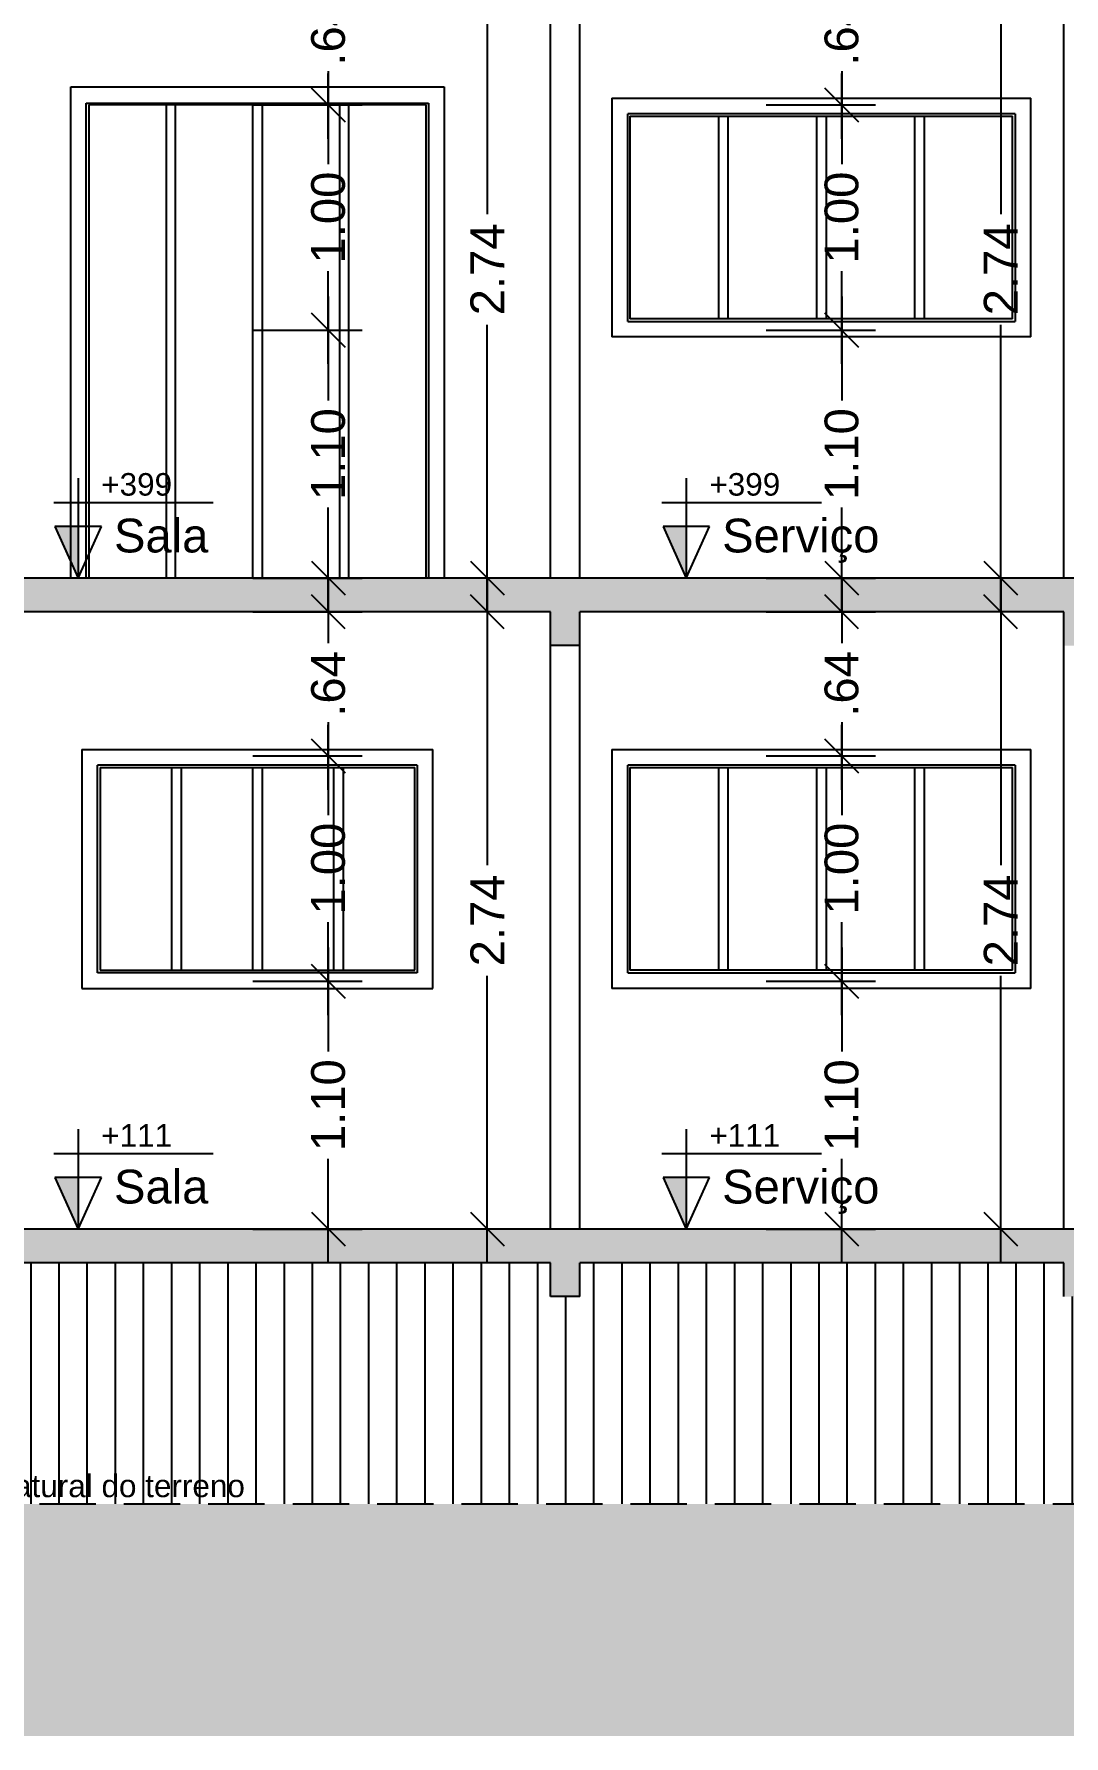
# Model space of a CAD drawing. Extents: x -120 to 1117, y 5 to 675.
# Drawn here: x 113.74 to 118.31, y 83.28 to 90.84 of the extents above; entities that cross this region are included whole.
import ezdxf
from ezdxf.enums import TextEntityAlignment as Align

# ---------------------------------------------------------------- set-up
doc = ezdxf.new("R2010")
doc.units = 0
doc.header["$MEASUREMENT"] = 0
doc.linetypes.add('HIDDEN', pattern=[0.375, 0.25, -0.125])
doc.layers.get('0').update_dxf_attribs({"linetype": 'CONTINUOUS'})
doc.layers.get('DEFPOINTS').update_dxf_attribs({"linetype": 'CONTINUOUS'})
for name, color, linetype in [('cota', 1, 'CONTINUOUS'), ('LINVISTA', 4, 'CONTINUOUS'), ('nivel', 4, 'CONTINUOUS'), ('parede', 2, 'CONTINUOUS'), ('projecao', 4, 'HIDDEN'), ('texto', 7, 'CONTINUOUS')]:
    doc.layers.add(name, color=color, linetype=linetype)
doc.styles.add('PADRAO_TXT', font='arial.ttf')
doc.styles.get("Standard").update_dxf_attribs({"font": 'arial.ttf'})
doc.dimstyles.new('cotass', dxfattribs={"dimtxt": 0.15, "dimasz": 0.15, "dimexe": 0.15, "dimexo": 0, "dimgap": 0.05, "dimtad": 0, "dimzin": 4, "dimdsep": 46, "dimtxsty": 'Standard', "dimblk": 'OBLIQUE', "dimcen": 0, "dimdle": 0.15, "dimclrd": 256, "dimclrt": 4, "dimadec": 0, "dimazin": 1, "dimtfac": 1, "dimtix": 1, "dimtofl": 0, "dimtmove": 0, "dimatfit": 3, "dimldrblk": 'OPEN30', "dimfxl": 0, "dimtolj": 1, "dimtzin": 0, "dimlwd": -1, "dimarcsym": 0})
pattern_1 = [(45, (89.25, 64.55), (0, 1.000005), [0.14142, -0.28285, 0.07071, -0.42426, 0.14142, -0.3535536]), (135, (89.9, 64.6), (-1.000005, 0), [0.141421, -0.21213, 0.07071, -0.35355, 0.141421, -0.4949816]), (63.435, (89.1, 64.4), (5e-11, 1), [0.1118, -0.4472, 0.1118, -0.447234]), (116.565, (89.1, 64.4), (-4e-10, 1), [0.1118, -0.4472, 0.1118, -0.447234]), (0, (89.1, 64.5), (0, 1), [0.05, -0.4, 0.1, -0.4, 0.05]), (0, (89.1, 64.65), (0, 1), [-0.15, 0.1, -0.4, 0, -0.35, 0]), (0, (89.1, 64.7), (0, 1), [-0.4, 0, -0.3, 0.1, -0.2, 0]), (0, (89.1, 64.85), (0, 1), [-0.2, 0, -0.25, 0.1, -0.45, 0]), (0, (89.1, 65), (0, 1), [-0.2, 0.1, -0.4, 0.1, -0.2, 0]), (0, (89.1, 65.25), (0, 1), [-0.15, 0.1, -0.2, 0, -0.55, 0]), (0, (89.1, 65.3), (0, 1), [-0.2, 0, -0.6, 0.1, -0.1, 0]), (90, (89.15, 64.6), (-1, 6e-17), [-0.3, 0, -0.3, 0, -0.4, 0]), (90, (89.25, 64.4), (-1, 6e-17), [-0.15, 0.1, -0.4, 0, -0.35, 0]), (90, (89.35, 64.4), (-1, 6e-17), [-0.4, 0, -0.35, 0.1, -0.15, 0]), (90, (89.9, 64.4), (-1, 6e-17), [-0.2, 0.1, -0.5, 0.1, -0.1, 0]), (90, (89.2, 64.5), (-1, 6e-17), [-0.3, 0, -0.35, 0, -0.35, 0]), (90, (89.3, 64.5), (-1, 6e-17), [-0.25, 0, -0.55, 0, -0.2, 0]), (90, (89.4, 64.55), (-1, 6e-17), [-0.5, 0, -0.15, 0, -0.35, 0]), (90, (89.45, 64.45), (-1, 6e-17), [-0.45, 0, -0.2, 0, -0.25, 0]), (90, (89.55, 64.6), (-1, 6e-17), [-0.4, 0, -0.15, 0, -0.4, 0]), (90, (89.6, 64.65), (-1, 6e-17), [-0.45, 0, -0.2, 0, -0.35, 0]), (90, (89.65, 64.4), (-1, 6e-17), [-0.6, 0, -0.25, 0, -0.15, 0]), (90, (89.7, 64.55), (-1, 6e-17), [-0.2, 0, -0.4, 0, -0.4, 0]), (90, (89.75, 64.5), (-1, 6e-17), [-0.45, 0, -0.25, 0, -0.3, 0]), (90, (89.8, 64.45), (-1, 6e-17), [-0.4, 0, -0.3, 0, -0.3, 0]), (90, (89.9, 64.5), (-1, 6e-17), [-0.3, 0, -0.3, 0, -0.4, 0]), (90, (90, 64.55), (-1, 6e-17), [-0.4, 0, -0.2, 0, -0.4, 0]), (90, (90.05, 64.6), (-1, 6e-17), [-0.15, 0, -0.6, 0, -0.25, 0])]

# ---------------------------------------------------------------- blocks, each defined once
blk = doc.blocks.new('_Oblique')
at = {"color": 0, "linetype": 'ByBlock', "lineweight": -2}
blk.add_line((-0.5, -0.5), (0.5, 0.5), dxfattribs=at)
blk = doc.blocks.new('*D591')
at = {"layer": 'cota', "transparency": 16777216}
for p, q in [((118.0314, 88.4222), (118.0314, 87.148)), ((118.0314, 85.3822), (118.0314, 86.6564))]:
    blk.add_line(p, q, dxfattribs=at)
at = {"layer": 'cota', "color": 0, "lineweight": -2, "transparency": 16777216}
for p, q in [((118.3123, 88.2722), (117.8814, 88.2722)), ((118.3123, 85.5322), (117.8814, 85.5322))]:
    blk.add_line(p, q, dxfattribs=at)
at = {"layer": 'DEFPOINTS', "color": 0, "transparency": 16777216}
for p in [(118.0314, 88.2722), (118.3123, 88.2722), (118.3123, 85.5322)]:
    blk.add_point(p, dxfattribs=at)
at = {"layer": 'cota', "transparency": 16777216, "xscale": 0.15, "yscale": 0.15, "zscale": 0.15}
for p, rotation in [((118.0314, 88.2722), 90), ((118.0314, 85.5322), 270)]:
    blk.add_blockref('_Oblique', p, dxfattribs=dict(at, rotation=rotation))
at = {"layer": 'cota', "color": 4, "transparency": 16777216, "insert": (118.0314, 86.9022), "char_height": 0.15, "attachment_point": 5, "rotation": 90}
blk.add_mtext('\\A1;2.74', dxfattribs=at)
blk = doc.blocks.new('_Open30')
at = {"color": 0, "linetype": 'ByBlock', "lineweight": -2}
for p, q in [((-1, 0.268), (0, 0)), ((0, 0), (-1, -0.268)), ((0, 0), (-1, 0))]:
    blk.add_line(p, q, dxfattribs=at)
blk = doc.blocks.new('*D592')
at = {"layer": 'cota', "transparency": 16777216}
for p, q in [((117.3251, 86.7822), (117.3251, 86.3197)), ((117.3251, 85.3822), (117.3251, 85.8447))]:
    blk.add_line(p, q, dxfattribs=at)
at = {"layer": 'cota', "color": 0, "lineweight": -2, "transparency": 16777216}
for p, q in [((116.9902, 86.6322), (117.4751, 86.6322)), ((116.9902, 85.5322), (117.4751, 85.5322))]:
    blk.add_line(p, q, dxfattribs=at)
at = {"layer": 'DEFPOINTS', "color": 0, "transparency": 16777216}
for p in [(116.9902, 86.6322), (117.3251, 86.6322), (116.9902, 85.5322)]:
    blk.add_point(p, dxfattribs=at)
at = {"layer": 'cota', "transparency": 16777216, "xscale": 0.15, "yscale": 0.15, "zscale": 0.15}
for p, rotation in [((117.3251, 86.6322), 90), ((117.3251, 85.5322), 270)]:
    blk.add_blockref('_Oblique', p, dxfattribs=dict(at, rotation=rotation))
at = {"layer": 'cota', "color": 4, "transparency": 16777216, "insert": (117.3251, 86.0822), "char_height": 0.15, "attachment_point": 5, "rotation": 90}
blk.add_mtext('\\A1;1.10', dxfattribs=at)
blk = doc.blocks.new('*D593')
at = {"layer": 'cota', "transparency": 16777216}
for p, q in [((117.3251, 87.7822), (117.3251, 87.3697)), ((117.3251, 86.4822), (117.3251, 86.8947))]:
    blk.add_line(p, q, dxfattribs=at)
at = {"layer": 'cota', "color": 0, "lineweight": -2, "transparency": 16777216}
for p, q in [((116.9902, 87.6322), (117.4751, 87.6322)), ((116.9902, 86.6322), (117.4751, 86.6322))]:
    blk.add_line(p, q, dxfattribs=at)
at = {"layer": 'DEFPOINTS', "color": 0, "transparency": 16777216}
for p in [(116.9902, 87.6322), (117.3251, 87.6322), (116.9902, 86.6322)]:
    blk.add_point(p, dxfattribs=at)
at = {"layer": 'cota', "transparency": 16777216, "xscale": 0.15, "yscale": 0.15, "zscale": 0.15}
for p, rotation in [((117.3251, 87.6322), 90), ((117.3251, 86.6322), 270)]:
    blk.add_blockref('_Oblique', p, dxfattribs=dict(at, rotation=rotation))
at = {"layer": 'cota', "color": 4, "transparency": 16777216, "insert": (117.3251, 87.1322), "char_height": 0.15, "attachment_point": 5, "rotation": 90}
blk.add_mtext('\\A1;1.00', dxfattribs=at)
blk = doc.blocks.new('*D594')
at = {"layer": 'cota', "transparency": 16777216}
for p, q in [((117.3251, 88.4222), (117.3251, 88.1332)), ((117.3251, 87.4822), (117.3251, 87.7711))]:
    blk.add_line(p, q, dxfattribs=at)
at = {"layer": 'cota', "color": 0, "lineweight": -2, "transparency": 16777216}
for p, q in [((116.9902, 88.2722), (117.4751, 88.2722)), ((116.9902, 87.6322), (117.4751, 87.6322))]:
    blk.add_line(p, q, dxfattribs=at)
at = {"layer": 'DEFPOINTS', "color": 0, "transparency": 16777216}
for p in [(116.9902, 88.2722), (117.3251, 88.2722), (116.9902, 87.6322)]:
    blk.add_point(p, dxfattribs=at)
at = {"layer": 'cota', "transparency": 16777216, "xscale": 0.15, "yscale": 0.15, "zscale": 0.15}
for p, rotation in [((117.3251, 88.2722), 90), ((117.3251, 87.6322), 270)]:
    blk.add_blockref('_Oblique', p, dxfattribs=dict(at, rotation=rotation))
at = {"layer": 'cota', "color": 4, "transparency": 16777216, "insert": (117.3251, 87.9522), "char_height": 0.15, "attachment_point": 5, "rotation": 90}
blk.add_mtext('\\A1;.64', dxfattribs=at)
blk = doc.blocks.new('*D595')
at = {"layer": 'cota', "transparency": 16777216}
for p, q in [((115.7514, 88.4222), (115.7514, 87.148)), ((115.7514, 85.3822), (115.7514, 86.6564))]:
    blk.add_line(p, q, dxfattribs=at)
at = {"layer": 'cota', "color": 0, "lineweight": -2, "transparency": 16777216}
for p, q in [((116.0323, 88.2722), (115.6014, 88.2722)), ((116.0323, 85.5322), (115.6014, 85.5322))]:
    blk.add_line(p, q, dxfattribs=at)
at = {"layer": 'DEFPOINTS', "color": 0, "transparency": 16777216}
for p in [(115.7514, 88.2722), (116.0323, 88.2722), (116.0323, 85.5322)]:
    blk.add_point(p, dxfattribs=at)
at = {"layer": 'cota', "transparency": 16777216, "xscale": 0.15, "yscale": 0.15, "zscale": 0.15}
for p, rotation in [((115.7514, 88.2722), 90), ((115.7514, 85.5322), 270)]:
    blk.add_blockref('_Oblique', p, dxfattribs=dict(at, rotation=rotation))
at = {"layer": 'cota', "color": 4, "transparency": 16777216, "insert": (115.7514, 86.9022), "char_height": 0.15, "attachment_point": 5, "rotation": 90}
blk.add_mtext('\\A1;2.74', dxfattribs=at)
blk = doc.blocks.new('*D596')
at = {"layer": 'cota', "transparency": 16777216}
for p, q in [((115.0451, 86.7822), (115.0451, 86.3197)), ((115.0451, 85.3822), (115.0451, 85.8447))]:
    blk.add_line(p, q, dxfattribs=at)
at = {"layer": 'cota', "color": 0, "lineweight": -2, "transparency": 16777216}
for p, q in [((114.7102, 86.6322), (115.1951, 86.6322)), ((114.7102, 85.5322), (115.1951, 85.5322))]:
    blk.add_line(p, q, dxfattribs=at)
at = {"layer": 'DEFPOINTS', "color": 0, "transparency": 16777216}
for p in [(114.7102, 86.6322), (115.0451, 86.6322), (114.7102, 85.5322)]:
    blk.add_point(p, dxfattribs=at)
at = {"layer": 'cota', "transparency": 16777216, "xscale": 0.15, "yscale": 0.15, "zscale": 0.15}
for p, rotation in [((115.0451, 86.6322), 90), ((115.0451, 85.5322), 270)]:
    blk.add_blockref('_Oblique', p, dxfattribs=dict(at, rotation=rotation))
at = {"layer": 'cota', "color": 4, "transparency": 16777216, "insert": (115.0451, 86.0822), "char_height": 0.15, "attachment_point": 5, "rotation": 90}
blk.add_mtext('\\A1;1.10', dxfattribs=at)
blk = doc.blocks.new('*D597')
at = {"layer": 'cota', "transparency": 16777216}
for p, q in [((115.0451, 87.7822), (115.0451, 87.3697)), ((115.0451, 86.4822), (115.0451, 86.8947))]:
    blk.add_line(p, q, dxfattribs=at)
at = {"layer": 'cota', "color": 0, "lineweight": -2, "transparency": 16777216}
for p, q in [((114.7102, 87.6322), (115.1951, 87.6322)), ((114.7102, 86.6322), (115.1951, 86.6322))]:
    blk.add_line(p, q, dxfattribs=at)
at = {"layer": 'DEFPOINTS', "color": 0, "transparency": 16777216}
for p in [(114.7102, 87.6322), (115.0451, 87.6322), (114.7102, 86.6322)]:
    blk.add_point(p, dxfattribs=at)
at = {"layer": 'cota', "transparency": 16777216, "xscale": 0.15, "yscale": 0.15, "zscale": 0.15}
for p, rotation in [((115.0451, 87.6322), 90), ((115.0451, 86.6322), 270)]:
    blk.add_blockref('_Oblique', p, dxfattribs=dict(at, rotation=rotation))
at = {"layer": 'cota', "color": 4, "transparency": 16777216, "insert": (115.0451, 87.1322), "char_height": 0.15, "attachment_point": 5, "rotation": 90}
blk.add_mtext('\\A1;1.00', dxfattribs=at)
blk = doc.blocks.new('*D598')
at = {"layer": 'cota', "transparency": 16777216}
for p, q in [((115.0451, 88.4222), (115.0451, 88.1332)), ((115.0451, 87.4822), (115.0451, 87.7711))]:
    blk.add_line(p, q, dxfattribs=at)
at = {"layer": 'cota', "color": 0, "lineweight": -2, "transparency": 16777216}
for p, q in [((114.7102, 88.2722), (115.1951, 88.2722)), ((114.7102, 87.6322), (115.1951, 87.6322))]:
    blk.add_line(p, q, dxfattribs=at)
at = {"layer": 'DEFPOINTS', "color": 0, "transparency": 16777216}
for p in [(114.7102, 88.2722), (115.0451, 88.2722), (114.7102, 87.6322)]:
    blk.add_point(p, dxfattribs=at)
at = {"layer": 'cota', "transparency": 16777216, "xscale": 0.15, "yscale": 0.15, "zscale": 0.15}
for p, rotation in [((115.0451, 88.2722), 90), ((115.0451, 87.6322), 270)]:
    blk.add_blockref('_Oblique', p, dxfattribs=dict(at, rotation=rotation))
at = {"layer": 'cota', "color": 4, "transparency": 16777216, "insert": (115.0451, 87.9522), "char_height": 0.15, "attachment_point": 5, "rotation": 90}
blk.add_mtext('\\A1;.64', dxfattribs=at)
blk = doc.blocks.new('*D622')
at = {"layer": 'cota', "transparency": 16777216}
for p, q in [((118.0314, 91.3122), (118.0314, 90.038)), ((118.0314, 88.2722), (118.0314, 89.5464))]:
    blk.add_line(p, q, dxfattribs=at)
at = {"layer": 'cota', "color": 0, "lineweight": -2, "transparency": 16777216}
for p, q in [((118.3123, 91.1622), (117.8814, 91.1622)), ((118.3123, 88.4222), (117.8814, 88.4222))]:
    blk.add_line(p, q, dxfattribs=at)
at = {"layer": 'DEFPOINTS', "color": 0, "transparency": 16777216}
for p in [(118.0314, 91.1622), (118.3123, 91.1622), (118.3123, 88.4222)]:
    blk.add_point(p, dxfattribs=at)
at = {"layer": 'cota', "transparency": 16777216, "xscale": 0.15, "yscale": 0.15, "zscale": 0.15}
for p, rotation in [((118.0314, 91.1622), 90), ((118.0314, 88.4222), 270)]:
    blk.add_blockref('_Oblique', p, dxfattribs=dict(at, rotation=rotation))
at = {"layer": 'cota', "color": 4, "transparency": 16777216, "insert": (118.0314, 89.7922), "char_height": 0.15, "attachment_point": 5, "rotation": 90}
blk.add_mtext('\\A1;2.74', dxfattribs=at)
blk = doc.blocks.new('*D623')
at = {"layer": 'cota', "transparency": 16777216}
for p, q in [((117.3251, 89.6722), (117.3251, 89.2097)), ((117.3251, 88.2722), (117.3251, 88.7347))]:
    blk.add_line(p, q, dxfattribs=at)
at = {"layer": 'cota', "color": 0, "lineweight": -2, "transparency": 16777216}
for p, q in [((116.9902, 89.5222), (117.4751, 89.5222)), ((116.9902, 88.4222), (117.4751, 88.4222))]:
    blk.add_line(p, q, dxfattribs=at)
at = {"layer": 'DEFPOINTS', "color": 0, "transparency": 16777216}
for p in [(116.9902, 89.5222), (117.3251, 89.5222), (116.9902, 88.4222)]:
    blk.add_point(p, dxfattribs=at)
at = {"layer": 'cota', "transparency": 16777216, "xscale": 0.15, "yscale": 0.15, "zscale": 0.15}
for p, rotation in [((117.3251, 89.5222), 90), ((117.3251, 88.4222), 270)]:
    blk.add_blockref('_Oblique', p, dxfattribs=dict(at, rotation=rotation))
at = {"layer": 'cota', "color": 4, "transparency": 16777216, "insert": (117.3251, 88.9722), "char_height": 0.15, "attachment_point": 5, "rotation": 90}
blk.add_mtext('\\A1;1.10', dxfattribs=at)
blk = doc.blocks.new('*D624')
at = {"layer": 'cota', "transparency": 16777216}
for p, q in [((117.3251, 90.6722), (117.3251, 90.2597)), ((117.3251, 89.3722), (117.3251, 89.7847))]:
    blk.add_line(p, q, dxfattribs=at)
at = {"layer": 'cota', "color": 0, "lineweight": -2, "transparency": 16777216}
for p, q in [((116.9902, 90.5222), (117.4751, 90.5222)), ((116.9902, 89.5222), (117.4751, 89.5222))]:
    blk.add_line(p, q, dxfattribs=at)
at = {"layer": 'DEFPOINTS', "color": 0, "transparency": 16777216}
for p in [(116.9902, 90.5222), (117.3251, 90.5222), (116.9902, 89.5222)]:
    blk.add_point(p, dxfattribs=at)
at = {"layer": 'cota', "transparency": 16777216, "xscale": 0.15, "yscale": 0.15, "zscale": 0.15}
for p, rotation in [((117.3251, 90.5222), 90), ((117.3251, 89.5222), 270)]:
    blk.add_blockref('_Oblique', p, dxfattribs=dict(at, rotation=rotation))
at = {"layer": 'cota', "color": 4, "transparency": 16777216, "insert": (117.3251, 90.0222), "char_height": 0.15, "attachment_point": 5, "rotation": 90}
blk.add_mtext('\\A1;1.00', dxfattribs=at)
blk = doc.blocks.new('*D625')
at = {"layer": 'cota', "transparency": 16777216}
for p, q in [((117.3251, 91.3122), (117.3251, 91.0232)), ((117.3251, 90.3722), (117.3251, 90.6611))]:
    blk.add_line(p, q, dxfattribs=at)
at = {"layer": 'cota', "color": 0, "lineweight": -2, "transparency": 16777216}
for p, q in [((116.9902, 91.1622), (117.4751, 91.1622)), ((116.9902, 90.5222), (117.4751, 90.5222))]:
    blk.add_line(p, q, dxfattribs=at)
at = {"layer": 'DEFPOINTS', "color": 0, "transparency": 16777216}
for p in [(116.9902, 91.1622), (117.3251, 91.1622), (116.9902, 90.5222)]:
    blk.add_point(p, dxfattribs=at)
at = {"layer": 'cota', "transparency": 16777216, "xscale": 0.15, "yscale": 0.15, "zscale": 0.15}
for p, rotation in [((117.3251, 91.1622), 90), ((117.3251, 90.5222), 270)]:
    blk.add_blockref('_Oblique', p, dxfattribs=dict(at, rotation=rotation))
at = {"layer": 'cota', "color": 4, "transparency": 16777216, "insert": (117.3251, 90.8422), "char_height": 0.15, "attachment_point": 5, "rotation": 90}
blk.add_mtext('\\A1;.64', dxfattribs=at)
blk = doc.blocks.new('*D626')
at = {"layer": 'cota', "transparency": 16777216}
for p, q in [((115.7514, 91.3122), (115.7514, 90.038)), ((115.7514, 88.2722), (115.7514, 89.5464))]:
    blk.add_line(p, q, dxfattribs=at)
at = {"layer": 'cota', "color": 0, "lineweight": -2, "transparency": 16777216}
for p, q in [((116.0323, 91.1622), (115.6014, 91.1622)), ((116.0323, 88.4222), (115.6014, 88.4222))]:
    blk.add_line(p, q, dxfattribs=at)
at = {"layer": 'DEFPOINTS', "color": 0, "transparency": 16777216}
for p in [(115.7514, 91.1622), (116.0323, 91.1622), (116.0323, 88.4222)]:
    blk.add_point(p, dxfattribs=at)
at = {"layer": 'cota', "transparency": 16777216, "xscale": 0.15, "yscale": 0.15, "zscale": 0.15}
for p, rotation in [((115.7514, 91.1622), 90), ((115.7514, 88.4222), 270)]:
    blk.add_blockref('_Oblique', p, dxfattribs=dict(at, rotation=rotation))
at = {"layer": 'cota', "color": 4, "transparency": 16777216, "insert": (115.7514, 89.7922), "char_height": 0.15, "attachment_point": 5, "rotation": 90}
blk.add_mtext('\\A1;2.74', dxfattribs=at)
blk = doc.blocks.new('*D627')
at = {"layer": 'cota', "transparency": 16777216}
for p, q in [((115.0451, 89.6722), (115.0451, 89.2097)), ((115.0451, 88.2722), (115.0451, 88.7347))]:
    blk.add_line(p, q, dxfattribs=at)
at = {"layer": 'cota', "color": 0, "lineweight": -2, "transparency": 16777216}
for p, q in [((114.7102, 89.5222), (115.1951, 89.5222)), ((114.7102, 88.4222), (115.1951, 88.4222))]:
    blk.add_line(p, q, dxfattribs=at)
at = {"layer": 'DEFPOINTS', "color": 0, "transparency": 16777216}
for p in [(114.7102, 89.5222), (115.0451, 89.5222), (114.7102, 88.4222)]:
    blk.add_point(p, dxfattribs=at)
at = {"layer": 'cota', "transparency": 16777216, "xscale": 0.15, "yscale": 0.15, "zscale": 0.15}
for p, rotation in [((115.0451, 89.5222), 90), ((115.0451, 88.4222), 270)]:
    blk.add_blockref('_Oblique', p, dxfattribs=dict(at, rotation=rotation))
at = {"layer": 'cota', "color": 4, "transparency": 16777216, "insert": (115.0451, 88.9722), "char_height": 0.15, "attachment_point": 5, "rotation": 90}
blk.add_mtext('\\A1;1.10', dxfattribs=at)
blk = doc.blocks.new('*D628')
at = {"layer": 'cota', "transparency": 16777216}
for p, q in [((115.0451, 90.6722), (115.0451, 90.2597)), ((115.0451, 89.3722), (115.0451, 89.7847))]:
    blk.add_line(p, q, dxfattribs=at)
at = {"layer": 'cota', "color": 0, "lineweight": -2, "transparency": 16777216}
for p, q in [((114.7102, 90.5222), (115.1951, 90.5222)), ((114.7102, 89.5222), (115.1951, 89.5222))]:
    blk.add_line(p, q, dxfattribs=at)
at = {"layer": 'DEFPOINTS', "color": 0, "transparency": 16777216}
for p in [(114.7102, 90.5222), (115.0451, 90.5222), (114.7102, 89.5222)]:
    blk.add_point(p, dxfattribs=at)
at = {"layer": 'cota', "transparency": 16777216, "xscale": 0.15, "yscale": 0.15, "zscale": 0.15}
for p, rotation in [((115.0451, 90.5222), 90), ((115.0451, 89.5222), 270)]:
    blk.add_blockref('_Oblique', p, dxfattribs=dict(at, rotation=rotation))
at = {"layer": 'cota', "color": 4, "transparency": 16777216, "insert": (115.0451, 90.0222), "char_height": 0.15, "attachment_point": 5, "rotation": 90}
blk.add_mtext('\\A1;1.00', dxfattribs=at)
blk = doc.blocks.new('*D629')
at = {"layer": 'cota', "transparency": 16777216}
for p, q in [((115.0451, 91.3122), (115.0451, 91.0232)), ((115.0451, 90.3722), (115.0451, 90.6611))]:
    blk.add_line(p, q, dxfattribs=at)
at = {"layer": 'cota', "color": 0, "lineweight": -2, "transparency": 16777216}
for p, q in [((114.7102, 91.1622), (115.1951, 91.1622)), ((114.7102, 90.5222), (115.1951, 90.5222))]:
    blk.add_line(p, q, dxfattribs=at)
at = {"layer": 'DEFPOINTS', "color": 0, "transparency": 16777216}
for p in [(114.7102, 91.1622), (115.0451, 91.1622), (114.7102, 90.5222)]:
    blk.add_point(p, dxfattribs=at)
at = {"layer": 'cota', "transparency": 16777216, "xscale": 0.15, "yscale": 0.15, "zscale": 0.15}
for p, rotation in [((115.0451, 91.1622), 90), ((115.0451, 90.5222), 270)]:
    blk.add_blockref('_Oblique', p, dxfattribs=dict(at, rotation=rotation))
at = {"layer": 'cota', "color": 4, "transparency": 16777216, "insert": (115.0451, 90.8422), "char_height": 0.15, "attachment_point": 5, "rotation": 90}
blk.add_mtext('\\A1;.64', dxfattribs=at)
blk = doc.blocks.new('Nivel-L')
at = {"layer": 'nivel'}
blk.add_hatch(color=256, dxfattribs=at).paths.add_polyline_path([(0, 0), (0.1032, 0.2286), (0, 0.2286)])
for p, q in [((0, 0.4428), (0, 0)), ((0.1086, 0.3357), (-0.6, 0.3357)), ((0, 0), (-0.1032, 0.2286)), ((-0.1032, 0.2286), (0.1032, 0.2286)), ((0.1032, 0.2286), (0, 0))]:
    blk.add_line(p, q, dxfattribs=at)

msp = doc.modelspace()

# ---------------------------------------------------------------- hatches: boundary and pattern name
at = {"layer": 'LINVISTA'}
h = msp.add_hatch(dxfattribs=at)
h.set_pattern_fill('CONCRETO', color=256, style=0)
h.set_pattern_definition(pattern_1)
h.paths.add_polyline_path([(122.8773, 88.4222), (119.5923, 88.4222), (119.5923, 88.3922), (118.4423, 88.3922), (118.4423, 88.4222), (113.3023, 88.4222), (113.3023, 88.3922), (112.2024, 88.3922), (112.2024, 88.4222), (109.4423, 88.4222), (109.4423, 88.3922), (108.2923, 88.3922), (108.2923, 88.4222), (105.0073, 88.4222), (105.0073, 88.1222), (105.1373, 88.1222), (105.1373, 88.2722), (108.1623, 88.2722), (108.1623, 88.1222), (108.2923, 88.1222), (108.2923, 88.2722), (109.4423, 88.2722), (109.4423, 88.1222), (109.5723, 88.1222), (109.5723, 88.2722), (112.0724, 88.2722), (112.0724, 88.1222), (112.2024, 88.1222), (112.2024, 88.2722), (113.3023, 88.2722), (113.3023, 88.1222), (113.4323, 88.1222), (113.4323, 88.2722), (116.0323, 88.2722), (116.0323, 88.1222), (116.1623, 88.1222), (116.1623, 88.2722), (118.3123, 88.2722), (118.3123, 88.1222), (118.4423, 88.1222), (118.4423, 88.2722), (119.5923, 88.2722), (119.5923, 88.1222), (119.7223, 88.1222), (119.7223, 88.2722), (122.7473, 88.2722), (122.7473, 88.1222), (122.8773, 88.1222)])
h = msp.add_hatch(dxfattribs=at)
h.set_pattern_fill('CONCRETO', color=256, style=0)
h.set_pattern_definition(pattern_1)
h.paths.add_polyline_path([(122.8773, 85.5322), (119.5923, 85.5322), (119.5923, 85.5022), (118.4423, 85.5022), (118.4423, 85.5322), (113.3023, 85.5322), (113.3023, 85.5022), (112.2024, 85.5022), (112.2024, 85.5322), (109.4423, 85.5322), (109.4423, 85.5022), (108.2923, 85.5022), (108.2923, 85.5322), (105.0073, 85.5322), (105.0073, 85.2322), (105.1373, 85.2322), (105.1373, 85.3822), (108.1623, 85.3822), (108.1623, 85.2322), (108.2923, 85.2322), (108.2923, 85.3822), (109.4423, 85.3822), (109.4423, 85.2322), (109.5723, 85.2322), (109.5723, 85.3822), (112.0724, 85.3822), (112.0724, 85.2322), (112.2024, 85.2322), (112.2024, 85.3822), (113.3023, 85.3822), (113.3023, 85.2322), (113.4323, 85.2322), (113.4323, 85.3822), (116.0323, 85.3822), (116.0323, 85.2322), (116.1623, 85.2322), (116.1623, 85.3822), (118.3123, 85.3822), (118.3123, 85.2322), (118.4423, 85.2322), (118.4423, 85.3822), (119.5923, 85.3822), (119.5923, 85.2322), (119.7223, 85.2322), (119.7223, 85.3822), (122.7473, 85.3822), (122.7473, 85.2322), (122.8773, 85.2322)])
h = msp.add_hatch(dxfattribs=at)
h.set_pattern_fill('ANSI31', color=13, angle=45, style=0)
h.set_pattern_definition([(90, (89.1, 64.4), (-0.125, 3e-17), [])])
h.paths.add_polyline_path([(122.7473, 85.3822), (119.7223, 85.3822), (119.7223, 85.2322), (119.5923, 85.2322), (119.5923, 85.3822), (118.4423, 85.3822), (118.4423, 85.2322), (118.3123, 85.2322), (118.3123, 85.3822), (116.1623, 85.3822), (116.1623, 85.2322), (116.0323, 85.2322), (116.0323, 85.3822), (113.4323, 85.3822), (113.4323, 85.2322), (113.3023, 85.2322), (113.3023, 85.3822), (112.2024, 85.3822), (112.2024, 85.2322), (112.0724, 85.2322), (112.0724, 85.3822), (109.5723, 85.3822), (109.5723, 85.2322), (109.4423, 85.2322), (109.4423, 85.3822), (108.2923, 85.3822), (108.2923, 85.2322), (108.1623, 85.2322), (108.1623, 85.3822), (105.1373, 85.3822), (105.1373, 84.3122), (122.7473, 84.3122)])
h = msp.add_hatch(dxfattribs=at)
h.set_pattern_fill('EARTH', color=13, angle=45, style=0)
h.set_pattern_definition([(45, (89.1, 64.4), (3e-17, 0.3535534), [0.25, -0.25]), (45, (89.0337, 64.4663), (3e-17, 0.3535534), [0.25, -0.25]), (45, (88.96742, 64.53258), (3e-17, 0.3535534), [0.25, -0.25]), (135, (88.96742, 64.57678), (-0.3535534, 6e-17), [0.25, -0.25]), (135, (89.0337, 64.64307), (-0.3535534, 6e-17), [0.25, -0.25]), (135, (89.1, 64.70936), (-0.3535534, 6e-17), [0.25, -0.25])])
h.paths.add_polyline_path([(127.8773, 84.2822), (125.8773, 84.2822), (125.8773, 84.3122), (122.7473, 84.3122), (105.1373, 84.3122), (101.8573, 84.3122), (101.8573, 84.2822), (99.8573, 84.2822), (99.8573, 83.2822), (127.8773, 83.2822)])

# ---------------------------------------------------------------- linework, layer by layer
for p, q in [((113.9013, 90.6021), (115.5594, 90.6021)), ((113.9013, 88.4208), (113.9013, 90.6021)), ((115.5594, 90.6021), (115.5594, 88.4208)), ((113.9705, 90.5302), (115.4902, 90.5302)), ((113.9705, 88.4208), (113.9705, 90.5302)), ((115.4792, 90.5219), (113.9815, 90.5219)), ((113.9815, 90.5219), (113.9815, 88.4208)), ((114.3248, 90.5219), (114.3248, 88.4208)), ((114.3663, 88.4208), (114.3663, 90.5219)), ((114.7096, 88.4208), (114.7096, 90.5219)), ((114.7511, 90.5219), (114.7511, 88.4208)), ((115.0944, 90.5219), (115.0944, 88.4208)), ((115.1359, 88.4208), (115.1359, 90.5219)), ((115.4792, 88.4208), (115.4792, 90.5219)), ((115.4902, 90.5302), (115.4902, 88.4208)), ((116.3041, 90.5523), (116.3041, 89.4921)), ((116.3041, 90.5523), (118.1644, 90.5523)), ((118.1644, 89.4921), (118.1644, 90.5523)), ((116.3761, 89.5613), (116.3761, 90.4831)), ((118.0951, 90.4831), (116.3761, 90.4831)), ((116.3844, 90.472), (116.3844, 89.5723)), ((116.3844, 90.472), (118.0841, 90.472)), ((116.7802, 89.5723), (116.7802, 90.472)), ((116.819, 90.472), (116.819, 89.5723)), ((117.2148, 89.5723), (117.2148, 90.472)), ((117.2564, 90.472), (117.2564, 89.5723)), ((117.6495, 89.5723), (117.6495, 90.472)), ((117.691, 90.472), (117.691, 89.5723)), ((118.0841, 89.5723), (118.0841, 90.472)), ((118.0951, 90.4831), (118.0951, 89.5613)), ((116.3761, 89.5613), (118.0951, 89.5613)), ((118.0841, 89.5723), (116.3844, 89.5723)), ((118.1644, 89.4921), (116.3041, 89.4921)), ((113.9511, 87.661), (115.5096, 87.661)), ((113.9511, 87.661), (113.9511, 86.6007)), ((115.5096, 86.6007), (115.5096, 87.661)), ((116.3041, 87.661), (116.3041, 86.6007)), ((116.3041, 87.661), (118.1644, 87.661)), ((118.1644, 86.6007), (118.1644, 87.661)), ((115.4404, 87.5917), (114.0203, 87.5917)), ((114.0203, 86.6699), (114.0203, 87.5917)), ((114.0314, 87.5807), (115.4293, 87.5807)), ((114.0314, 87.5807), (114.0314, 86.681)), ((114.3497, 86.681), (114.3497, 87.5807)), ((114.3912, 87.5807), (114.3912, 86.681)), ((114.7096, 86.681), (114.7096, 87.5807)), ((114.7511, 87.5807), (114.7511, 86.681)), ((115.0695, 86.681), (115.0695, 87.5807)), ((115.111, 87.5807), (115.111, 86.681)), ((115.4293, 86.681), (115.4293, 87.5807)), ((115.4404, 87.5917), (115.4404, 86.6699)), ((116.3761, 86.6699), (116.3761, 87.5917)), ((118.0951, 87.5917), (116.3761, 87.5917)), ((116.3844, 87.5807), (116.3844, 86.681)), ((116.3844, 87.5807), (118.0841, 87.5807)), ((116.7802, 86.681), (116.7802, 87.5807)), ((116.819, 87.5807), (116.819, 86.681)), ((117.2148, 86.681), (117.2148, 87.5807)), ((117.2564, 87.5807), (117.2564, 86.681)), ((117.6495, 86.681), (117.6495, 87.5807)), ((117.691, 87.5807), (117.691, 86.681)), ((118.0841, 86.681), (118.0841, 87.5807)), ((118.0951, 87.5917), (118.0951, 86.6699)), ((115.4404, 86.6699), (114.0203, 86.6699)), ((114.0314, 86.681), (115.4293, 86.681)), ((116.3761, 86.6699), (118.0951, 86.6699)), ((118.0841, 86.681), (116.3844, 86.681)), ((113.9511, 86.6007), (115.5096, 86.6007)), ((118.1644, 86.6007), (116.3041, 86.6007))]:
    msp.add_line(p, q, dxfattribs=at)
at = {"layer": 'parede'}
for p, q in [((116.0323, 88.4222), (116.0323, 91.1622)), ((116.1623, 88.4222), (116.1623, 91.1622)), ((118.3123, 88.4222), (118.3123, 91.1622)), ((118.4423, 88.4222), (113.3023, 88.4222)), ((116.0323, 88.2722), (113.4323, 88.2722)), ((116.0323, 85.5322), (116.0323, 88.2722)), ((116.1623, 85.5322), (116.1623, 88.2722)), ((118.3123, 88.2722), (116.1623, 88.2722)), ((118.3123, 85.5322), (118.3123, 88.2722)), ((116.1623, 88.1222), (116.0323, 88.1222)), ((118.4423, 85.5322), (113.3023, 85.5322)), ((116.0323, 85.3822), (113.4323, 85.3822)), ((116.0323, 85.2322), (116.0323, 85.3822)), ((116.1623, 85.2322), (116.1623, 85.3822)), ((118.3123, 85.3822), (116.1623, 85.3822)), ((118.3123, 85.2322), (118.3123, 85.3822)), ((116.1623, 85.2322), (116.0323, 85.2322))]:
    msp.add_line(p, q, dxfattribs=at)
at = {"layer": 'projecao'}
msp.add_line((105.1373, 84.3122), (122.7473, 84.3122), dxfattribs=at)

# ---------------------------------------------------------------- block references
at = {"layer": 'LINVISTA', "xscale": -1}
for p in [(113.9343, 88.4222), (116.635, 88.4222), (113.9343, 85.5322), (116.635, 85.5322)]:
    msp.add_blockref('Nivel-L', p, dxfattribs=at)

# ---------------------------------------------------------------- texts
at = {"layer": 'texto', "style": 'PADRAO_TXT'}
for s, p in [('+399', (114.1942, 88.7579)), ('+399', (116.8949, 88.7579)), ('+111', (114.1942, 85.8679)), ('+111', (116.8949, 85.8679)), ('linha natural do terreno', (113.9565, 84.3122))]:
    msp.add_text(s, height=0.1, dxfattribs=at).set_placement(p, align=Align.BOTTOM_CENTER)
for s, p in [('Sala', (114.0935, 88.6857)), ('Serviço', (116.7942, 88.6857)), ('Sala', (114.0935, 85.7957)), ('Serviço', (116.7942, 85.7957))]:
    msp.add_text(s, height=0.15, dxfattribs=at).set_placement(p, align=Align.TOP_LEFT)

# ---------------------------------------------------------------- dimensions: what is measured, and where the dimension line sits
at = {"layer": 'cota'}
for base, p1, p2, picture, middle in [((115.0451, 91.1622), (114.7102, 90.5222), (114.7102, 91.1622), '*D629', (115.0451, 90.8422)), ((115.7514, 91.1622), (116.0323, 88.4222), (116.0323, 91.1622), '*D626', (115.7514, 89.7922)), ((117.3251, 91.1622), (116.9902, 90.5222), (116.9902, 91.1622), '*D625', (117.3251, 90.8422)), ((118.0314, 91.1622), (118.3123, 88.4222), (118.3123, 91.1622), '*D622', (118.0314, 89.7922)), ((115.0451, 90.5222), (114.7102, 89.5222), (114.7102, 90.5222), '*D628', (115.0451, 90.0222)), ((117.3251, 90.5222), (116.9902, 89.5222), (116.9902, 90.5222), '*D624', (117.3251, 90.0222)), ((115.0451, 89.5222), (114.7102, 88.4222), (114.7102, 89.5222), '*D627', (115.0451, 88.9722)), ((117.3251, 89.5222), (116.9902, 88.4222), (116.9902, 89.5222), '*D623', (117.3251, 88.9722)), ((115.0451, 88.2722), (114.7102, 87.6322), (114.7102, 88.2722), '*D598', (115.0451, 87.9522)), ((115.7514, 88.2722), (116.0323, 85.5322), (116.0323, 88.2722), '*D595', (115.7514, 86.9022)), ((117.3251, 88.2722), (116.9902, 87.6322), (116.9902, 88.2722), '*D594', (117.3251, 87.9522)), ((118.0314, 88.2722), (118.3123, 85.5322), (118.3123, 88.2722), '*D591', (118.0314, 86.9022)), ((115.0451, 87.6322), (114.7102, 86.6322), (114.7102, 87.6322), '*D597', (115.0451, 87.1322)), ((117.3251, 87.6322), (116.9902, 86.6322), (116.9902, 87.6322), '*D593', (117.3251, 87.1322)), ((115.0451, 86.6322), (114.7102, 85.5322), (114.7102, 86.6322), '*D596', (115.0451, 86.0822)), ((117.3251, 86.6322), (116.9902, 85.5322), (116.9902, 86.6322), '*D592', (117.3251, 86.0822))]:
    dim = msp.add_linear_dim(base=base, p1=p1, p2=p2, angle=90, dimstyle='cotass', dxfattribs=at)
    dim.commit()
    dim.dimension.update_dxf_attribs({"geometry": picture, "text_midpoint": middle})

doc.saveas('drawing.dxf')
